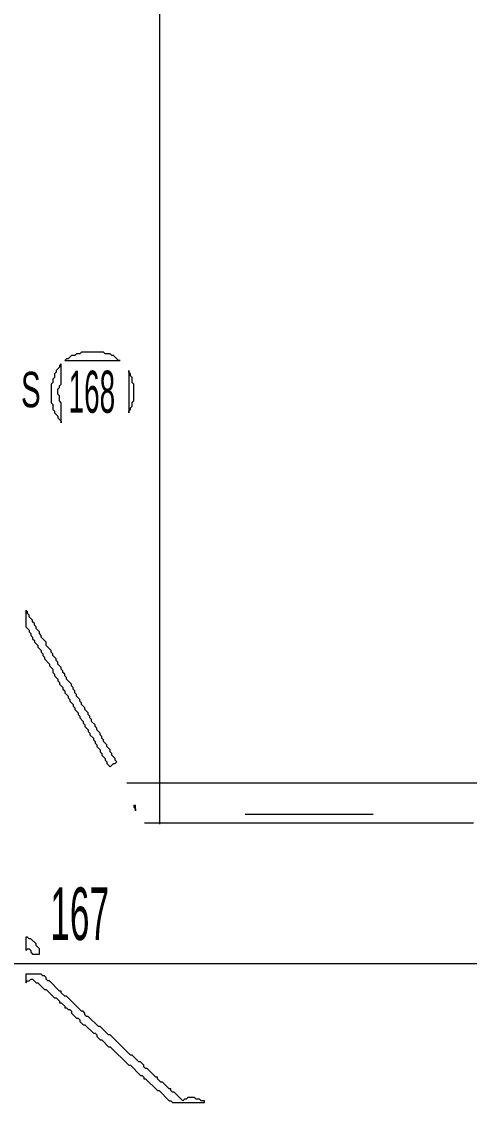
# Model space of a CAD drawing. Header units: millimetres. Extents: x 1 to 419, y 0 to 297.
# Drawn here: x 158.6 to 181.9, y 128.6 to 184.8 of the extents above; entities that cross this region are included whole.
import ezdxf

# ---------------------------------------------------------------- set-up
doc = ezdxf.new("R2010")
doc.units = ezdxf.units.MM
for name, color, linetype, lineweight in [('OCR_TEXT', 6, 'CONTINUOUS', 0), ('TRACE_STRAIGHT', 5, 'CONTINUOUS', 0), ('TRACE_TEXT_SYMBOL', 6, 'CONTINUOUS', 0)]:
    doc.layers.add(name, color=color, linetype=linetype, lineweight=lineweight)
doc.styles.add('wqy-unicode', font='wqy-unicode')

msp = doc.modelspace()

# ---------------------------------------------------------------- linework, layer by layer
at = {"layer": 'TRACE_STRAIGHT', "color": 5}
for p, q in [((165.806, 197.044), (165.806, 143.096)), ((164.108, 145.247), (186.389, 145.247)), ((165.02, 143.162), (182.1, 143.162)), ((170.244, 143.622), (176.9, 143.622)), ((136.568, 135.856), (194.361, 135.856))]:
    msp.add_line(p, q, dxfattribs=at)
at = {"layer": 'TRACE_TEXT_SYMBOL', "color": 6}
for points in [[(161.75, 167.617), (161.662, 167.53), (161.487, 167.53), (161.399, 167.442), (161.224, 167.442), (161.049, 167.267), (160.962, 167.267), (160.874, 167.179), (163.764, 167.179), (163.676, 167.179), (163.414, 167.442), (163.326, 167.442), (163.239, 167.53), (162.976, 167.53), (162.888, 167.617)], [(160.699, 167.004), (160.611, 166.917), (160.611, 166.829), (160.436, 166.654), (160.436, 166.566), (160.349, 166.479), (160.349, 166.304), (160.261, 166.216), (160.261, 166.041), (160.173, 165.953), (160.173, 164.99), (160.261, 164.902), (160.261, 164.64), (160.349, 164.552), (160.349, 164.465), (160.524, 164.289), (160.524, 164.202), (160.699, 164.027), (160.699, 163.939), (160.699, 164.99), (160.611, 165.078), (160.611, 165.34), (160.524, 165.428), (160.524, 165.691), (160.611, 165.778), (160.611, 165.866), (160.699, 165.953)], [(164.202, 166.654), (164.202, 164.465), (164.202, 164.552), (164.289, 164.64), (164.289, 164.727), (164.377, 164.815), (164.377, 164.99), (164.465, 165.078), (164.465, 165.953), (164.377, 166.041), (164.377, 166.304), (164.289, 166.391), (164.289, 166.479), (164.202, 166.566)], [(164.465, 144.06), (164.465, 143.972), (164.552, 143.885), (164.552, 143.797), (164.552, 144.06)], [(158.86, 137.229), (158.86, 136.528), (158.947, 136.616), (159.035, 136.616), (159.123, 136.528), (159.123, 136.441), (159.21, 136.353), (159.56, 136.353), (159.56, 136.616), (159.385, 136.791), (159.385, 136.879), (159.123, 137.141), (159.035, 137.141), (158.947, 137.229)]]:
    msp.add_lwpolyline(points, close=True, dxfattribs=at)
for points in [[(158.86, 154.218), (158.86, 153.343), (159.035, 153.167), (159.035, 153.08), (159.123, 152.992), (159.123, 152.905), (159.21, 152.817), (159.21, 152.73), (159.298, 152.642), (159.298, 152.554), (159.473, 152.379), (159.473, 152.292), (159.648, 152.117), (159.648, 152.029), (159.736, 151.941), (159.736, 151.854), (159.823, 151.766), (159.823, 151.679), (160.086, 151.416), (160.086, 151.328), (160.261, 151.153), (160.261, 150.978), (160.349, 150.891), (160.349, 150.803), (160.524, 150.628), (160.524, 150.54), (160.611, 150.453), (160.611, 150.365), (160.786, 150.19), (160.786, 150.102), (160.874, 150.015), (160.874, 149.927), (161.049, 149.752), (161.049, 149.665), (161.137, 149.577), (161.137, 149.489), (161.312, 149.314), (161.312, 149.227), (161.399, 149.139), (161.399, 149.051), (161.575, 148.876), (161.575, 148.789), (161.662, 148.701), (161.662, 148.614), (161.837, 148.438), (161.837, 148.351), (161.925, 148.263), (161.925, 148.176), (162.1, 148.001), (162.1, 147.913), (162.188, 147.825), (162.188, 147.738), (162.363, 147.563), (162.363, 147.475), (162.45, 147.388), (162.45, 147.3), (162.538, 147.212), (162.538, 147.125), (162.713, 146.95), (162.713, 146.862), (162.801, 146.775), (162.801, 146.687), (162.976, 146.512), (162.976, 146.424)], [(159.648, 152.817), (159.648, 152.905), (159.56, 152.992), (159.56, 153.08), (159.385, 153.255), (159.385, 153.343), (159.298, 153.43), (159.298, 153.518), (159.21, 153.605), (159.21, 153.693), (159.035, 153.868), (159.035, 153.956), (158.947, 154.043), (158.947, 154.131), (158.86, 154.218)], [(162.976, 146.424), (163.063, 146.337), (163.063, 146.249), (163.239, 146.074), (163.414, 146.249), (163.501, 146.249), (163.589, 146.337), (163.501, 146.424), (163.501, 146.512), (163.326, 146.687), (163.326, 146.775), (163.239, 146.862), (163.239, 146.95), (163.063, 147.125), (163.063, 147.212), (162.888, 147.388), (162.888, 147.475), (162.801, 147.563), (162.801, 147.65), (162.713, 147.738), (162.713, 147.825), (162.538, 148.001), (162.538, 148.088), (162.45, 148.176), (162.45, 148.263), (162.275, 148.438), (162.275, 148.526), (162.188, 148.614), (162.188, 148.701), (162.1, 148.789), (162.1, 148.876), (161.925, 149.051), (161.925, 149.139), (161.75, 149.314), (161.75, 149.402), (161.662, 149.489), (161.662, 149.577), (161.487, 149.752), (161.487, 149.84), (161.399, 149.927), (161.399, 150.015), (161.312, 150.102), (161.312, 150.19), (161.224, 150.278), (161.224, 150.365), (160.962, 150.628), (160.962, 150.715), (160.874, 150.803), (160.874, 150.891), (160.786, 150.978), (160.786, 151.066), (160.699, 151.153), (160.699, 151.241), (160.524, 151.416), (160.524, 151.504), (160.436, 151.591), (160.436, 151.679), (160.261, 151.854), (160.261, 151.941), (160.173, 152.029), (160.173, 152.117), (159.911, 152.379), (159.911, 152.554), (159.648, 152.817)], [(158.86, 135.302), (158.86, 134.864), (158.947, 134.952), (159.035, 134.952), (159.123, 135.04), (159.21, 135.04), (159.385, 134.864), (159.473, 134.864), (159.823, 134.514), (159.911, 134.514), (160.349, 134.076), (160.436, 134.076), (160.611, 133.901), (160.611, 133.814), (160.699, 133.814), (160.874, 133.638), (160.874, 133.551), (160.962, 133.551), (161.049, 133.463), (161.137, 133.463), (161.224, 133.376), (161.224, 133.288), (161.487, 133.025), (161.575, 133.025), (161.662, 132.938), (161.662, 132.85), (161.837, 132.675), (161.925, 132.675), (162.363, 132.237), (162.45, 132.237), (162.538, 132.15), (162.538, 132.062), (162.713, 131.887), (162.801, 131.887), (163.151, 131.537), (163.239, 131.537), (164.202, 130.573), (164.289, 130.573), (164.815, 130.048), (164.902, 130.048), (164.99, 129.96), (164.99, 129.873), (165.078, 129.873), (165.691, 129.26), (165.778, 129.26), (166.304, 128.734), (166.391, 128.734), (166.479, 128.647), (168.143, 128.647), (168.143, 128.734), (167.968, 128.734), (167.88, 128.822), (167.705, 128.822), (167.617, 128.909), (167.267, 128.909), (167.179, 128.822), (167.092, 128.822), (167.004, 128.734), (166.566, 129.172), (166.479, 129.172), (166.391, 129.26), (166.391, 129.347), (166.304, 129.347), (165.953, 129.698)], [(165.953, 129.698), (165.866, 129.698), (165.691, 129.873), (165.691, 129.96), (165.603, 129.96), (165.165, 130.398), (165.078, 130.398), (164.99, 130.486), (164.99, 130.573), (164.815, 130.748), (164.727, 130.748), (164.377, 131.099), (164.289, 131.099), (163.239, 132.15), (163.151, 132.15), (162.713, 132.588), (162.626, 132.588), (162.1, 133.113), (162.012, 133.113), (161.925, 133.201), (161.925, 133.288), (161.837, 133.376), (161.75, 133.376), (160.962, 134.164), (160.874, 134.164), (160.699, 134.339), (160.699, 134.427), (160.611, 134.427), (160.086, 134.952), (159.998, 134.952), (159.911, 135.04), (159.911, 135.127), (159.823, 135.215), (159.736, 135.215), (159.648, 135.302), (158.86, 135.302)]]:
    msp.add_lwpolyline(points, dxfattribs=at)

# ---------------------------------------------------------------- texts
at = {"layer": 'OCR_TEXT', "color": 6, "style": 'wqy-unicode'}
for s, height, width, p in [('S', 1.844, 0.618687, (158.608, 164.748)), ('168', 2.1859, 0.495372, (161.078, 164.466)), ('167', 2.7323, 0.501397, (160.123, 137.078))]:
    msp.add_text(s, height=height, dxfattribs=dict(at, width=width)).set_placement(p)

doc.saveas('drawing.dxf')
